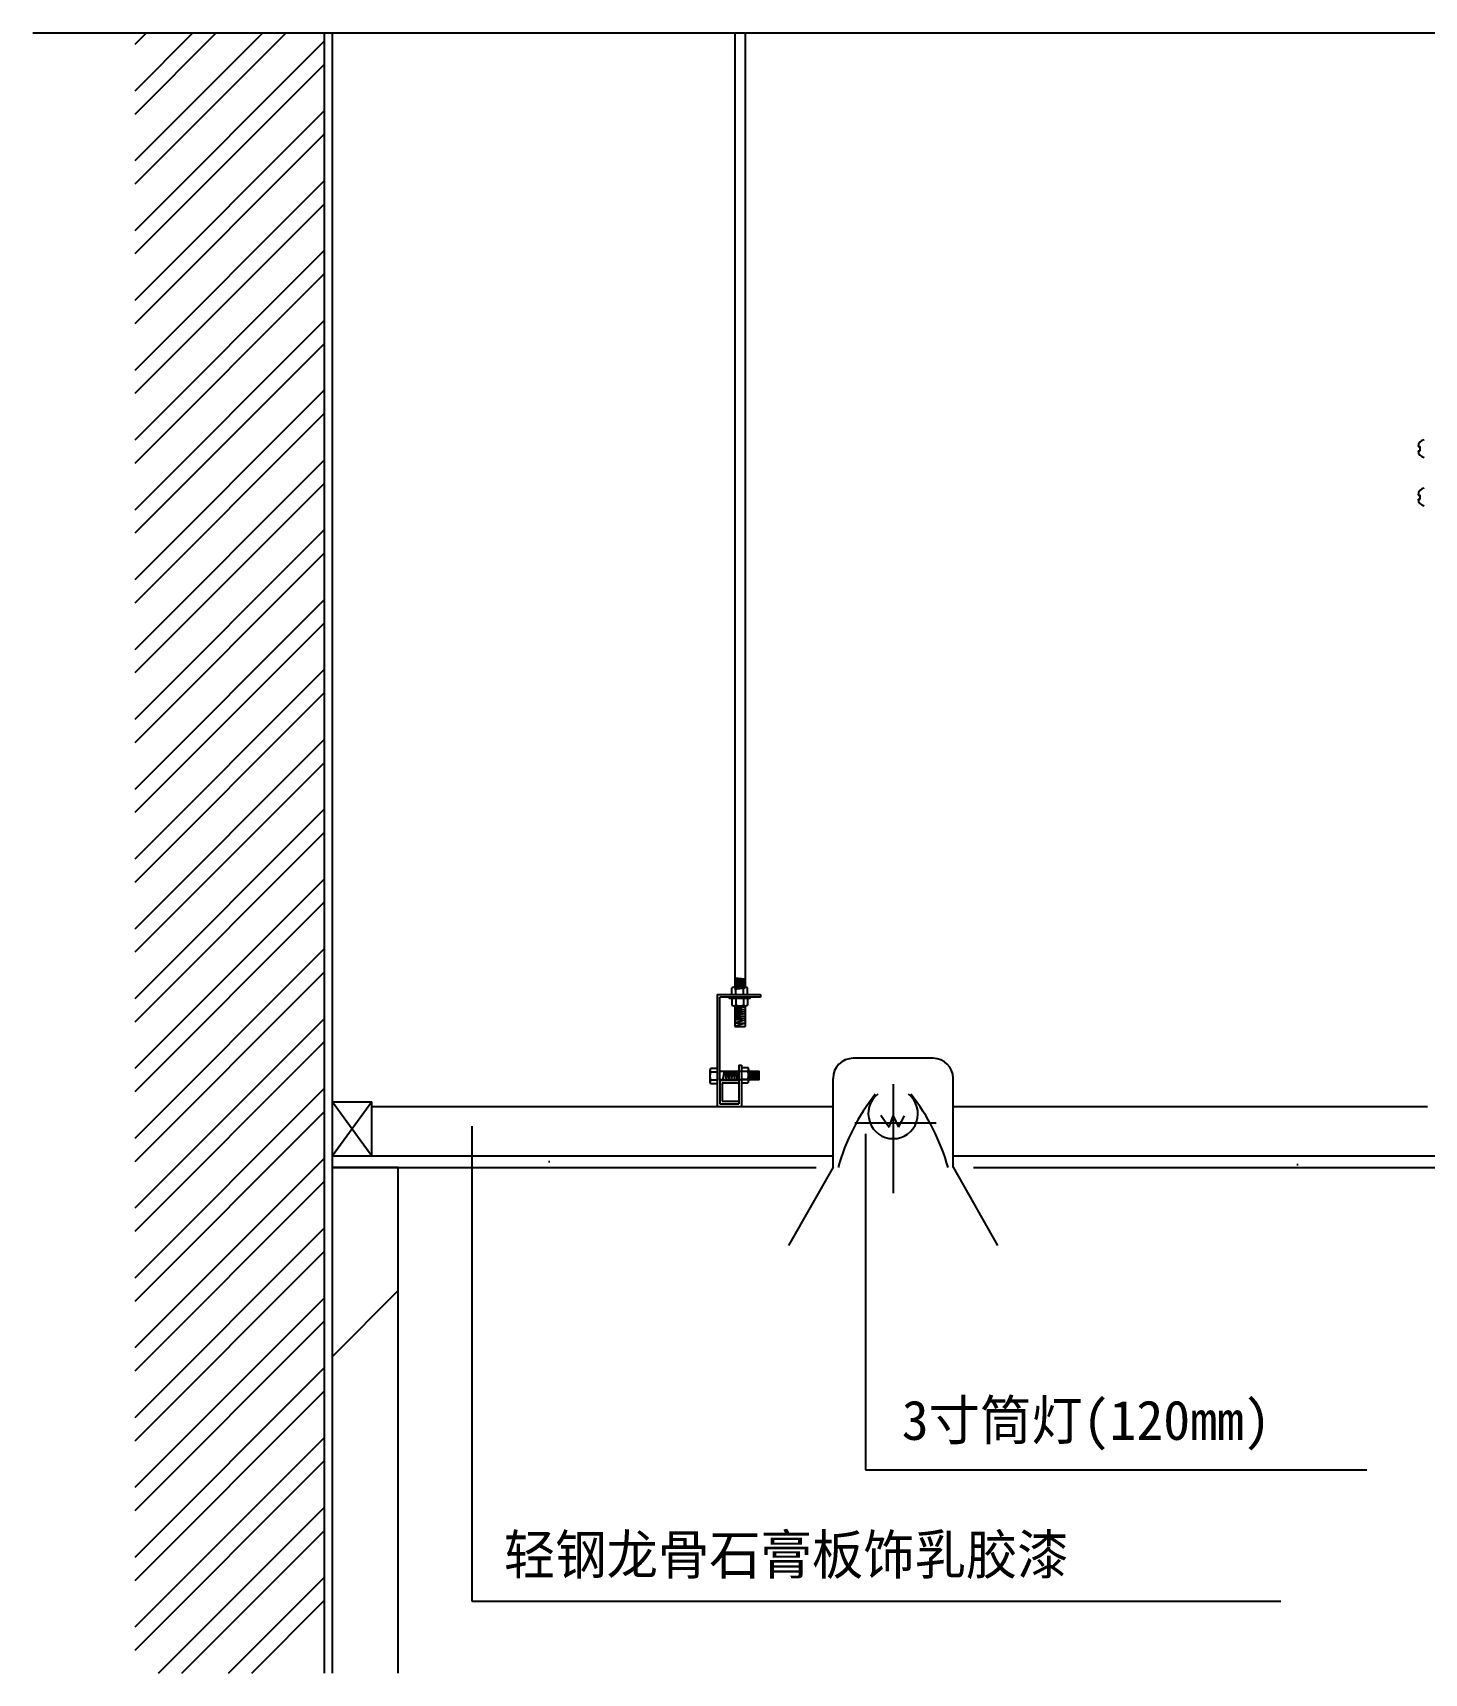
# Model space of a CAD drawing. Header units: metres. Extents: x 39056 to 50773, y 16374 to 21719.
# Drawn here: x 39056 to 43284, y 16374 to 21357 of the extents above; entities that cross this region are included whole.
import ezdxf

# ---------------------------------------------------------------- set-up
doc = ezdxf.new("R2010")
doc.units = ezdxf.units.M
for name, color, linetype in [('10', 8, 'Continuous'), ('10地线纹理填充', 8, 'Continuous'), ('11', 3, 'Continuous'), ('7', 7, 'Continuous'), ('9', 3, 'Continuous'), ('WALL', 7, 'Continuous'), ('细线', 1, 'Continuous')]:
    doc.layers.add(name, color=color, linetype=linetype)
doc.dimstyles.get("Standard").update_dxf_attribs({"dimtxt": 2.5, "dimasz": 2.5, "dimexe": 1.25, "dimexo": 0.625, "dimtad": 1, "dimcen": 2.5, "dimazin": 3, "dimtfac": 1, "dimtmove": 0, "dimatfit": 3})

msp = doc.modelspace()

# ---------------------------------------------------------------- hatches: boundary and pattern name
at = {"layer": '10'}
h = msp.add_hatch(dxfattribs=at)
h.set_pattern_fill('AR-SAND', scale=12)
h.paths.add_polyline_path([(43366.43, 17945.81), (41852.61, 17945.81), (41852.61, 17911.31), (41853.47, 17909.81), (41914.08, 17909.81), (43366.43, 17909.81)])
h.paths.add_polyline_path([(41487.57, 17945.81), (39966.43, 17945.81), (39966.43, 17912.47), (39966.43, 17909.81), (41486.72, 17909.81), (41487.57, 17911.31)])
h = msp.add_hatch(dxfattribs=at)
h.set_pattern_fill('ANSI31', scale=280)
h.paths.add_polyline_path([(40166.43, 17909.81), (39966.43, 17909.81), (39966.43, 16376.11), (40166.43, 16376.11)])

# ---------------------------------------------------------------- linework, layer by layer
for p, q in [((39055.76, 21357.01), (50772.79, 21357.01)), ((39366.43, 21110.35), (39613.09, 21357.01)), ((39366.43, 20968.93), (39754.52, 21357.01)), ((39366.43, 20898.22), (39825.23, 21357.01)), ((39366.43, 21322.48), (39400.96, 21357.01)), ((39366.43, 21181.06), (39542.38, 21357.01)), ((39366.43, 20756.8), (39942.43, 21332.8)), ((39366.43, 20686.08), (39942.43, 21262.08)), ((39366.43, 20544.66), (39942.43, 21120.66)), ((39366.43, 20473.95), (39942.43, 21049.95)), ((39366.43, 20332.53), (39942.43, 20908.53)), ((39366.43, 20261.82), (39942.43, 20837.82)), ((39366.43, 20120.4), (39942.43, 20696.4)), ((39366.43, 20049.69), (39942.43, 20625.69)), ((39366.43, 19908.27), (39942.43, 20484.27)), ((39366.43, 19837.56), (39942.43, 20413.56)), ((39366.43, 19696.14), (39942.43, 20272.14)), ((39366.43, 19625.42), (39942.43, 20201.42)), ((39366.43, 19484), (39942.43, 20060)), ((39366.43, 19413.29), (39942.43, 19989.29)), ((39366.43, 19271.87), (39942.43, 19847.87)), ((39366.43, 19201.16), (39942.43, 19777.16)), ((39366.43, 19059.74), (39942.43, 19635.74)), ((39366.43, 18989.03), (39942.43, 19565.03)), ((39366.43, 18847.61), (39942.43, 19423.61)), ((39366.43, 18776.9), (39942.43, 19352.9)), ((39366.43, 18635.47), (39942.43, 19211.47)), ((39366.43, 18564.76), (39942.43, 19140.76)), ((39366.43, 18423.34), (39942.43, 18999.34)), ((39366.43, 18352.63), (39942.43, 18928.63)), ((39366.43, 18211.21), (39942.43, 18787.21)), ((39366.43, 18140.5), (39942.43, 18716.5)), ((39366.43, 17999.08), (39942.43, 18575.08)), ((39366.43, 17928.37), (39942.43, 18504.37)), ((39366.43, 17786.95), (39942.43, 18362.95)), ((39366.43, 17716.24), (39942.43, 18292.24)), ((39366.43, 17574.81), (39942.43, 18150.81)), ((39366.43, 17504.1), (39942.43, 18080.1)), ((39366.43, 17362.68), (39942.43, 17938.68)), ((39366.43, 17291.97), (39942.43, 17867.97)), ((39366.43, 17150.55), (39942.43, 17726.55)), ((39366.43, 17079.84), (39942.43, 17655.84)), ((39366.43, 16938.42), (39942.43, 17514.42)), ((39366.43, 16867.71), (39942.43, 17443.71)), ((39366.43, 16726.29), (39942.43, 17302.29)), ((39366.43, 16655.58), (39942.43, 17231.58)), ((39366.43, 16514.15), (39942.43, 17090.15)), ((39366.43, 16443.44), (39942.43, 17019.44)), ((39438.09, 16373.68), (39942.43, 16878.02)), ((39508.8, 16373.68), (39942.43, 16807.31)), ((39650.22, 16373.68), (39942.43, 16665.89)), ((39720.93, 16373.68), (39942.43, 16595.18))]:
    msp.add_line(p, q, dxfattribs=at)
at = {"layer": '10地线纹理填充'}
msp.add_line((40166.43, 17909.81), (39966.43, 17909.81), dxfattribs=at)
at = {"layer": '11'}
for p, q in [((40086.43, 18095.14), (41487.57, 18095.14)), ((41852.61, 18095.14), (43294.43, 18095.14))]:
    msp.add_line(p, q, dxfattribs=at)
at = {"layer": '9'}
msp.add_line((40166.43, 16373.68), (40166.43, 17909.81), dxfattribs=at)
at = {"layer": 'WALL'}
for p, q in [((39942.43, 16373.68), (39942.43, 21357.01)), ((39966.43, 17909.81), (41436.28, 17909.81)), ((41914.08, 17909.81), (43366.43, 17909.81))]:
    msp.add_line(p, q, dxfattribs=at)
at = {"layer": '细线'}
for p, q in [((39966.43, 16373.68), (39966.43, 21357.01)), ((41188.64, 21357.01), (41188.64, 18457.41)), ((41220.64, 21357.01), (41220.64, 18457.57)), ((43265.57, 20087.52), (43271.57, 20087.52)), ((43265.73, 20099.8), (43271.57, 20099.8)), ((43271.57, 20087.52), (43271.57, 20099.8)), ((43265.57, 19940.52), (43271.57, 19940.52)), ((43265.73, 19952.8), (43271.57, 19952.8)), ((43271.57, 19940.52), (43271.57, 19952.8)), ((41180.49, 18435.8), (41180.49, 18455.9)), ((41186.4, 18457.64), (41221.86, 18457.64)), ((41188.36, 18485.91), (41220.82, 18482.82)), ((41220.82, 18468.03), (41188.36, 18463.39)), ((41188.36, 18463.39), (41220.82, 18461.33)), ((41220.82, 18461.33), (41188.36, 18456.7)), ((41188.36, 18456.7), (41220.82, 18454.64)), ((41220.82, 18454.64), (41188.36, 18451.04)), ((41220.82, 18482.82), (41188.87, 18478.7)), ((41188.87, 18481.93), (41220.82, 18480.38)), ((41220.82, 18480.38), (41188.87, 18476.26)), ((41188.87, 18478.7), (41220.82, 18477.15)), ((41220.82, 18477.15), (41188.87, 18469.43)), ((41188.87, 18476.26), (41220.3, 18473.18)), ((41220.3, 18473.18), (41188.87, 18470.09)), ((41188.87, 18470.09), (41220.82, 18468.03)), ((41188.87, 18469.43), (41220.82, 18467.89)), ((41220.82, 18467.89), (41189.39, 18458.11)), ((41192.31, 18435.8), (41192.31, 18455.9)), ((41215.95, 18435.8), (41215.95, 18455.9)), ((41227.77, 18435.8), (41227.77, 18455.9)), ((41135.14, 18435.8), (41135.14, 18220.37)), ((41135.14, 18435.8), (41267.56, 18435.8)), ((41143.14, 18175.14), (41143.14, 18427.81)), ((41267.56, 18427.81), (41143.14, 18427.81)), ((41180.49, 18423.22), (41180.49, 18403.12)), ((41186.4, 18401.38), (41221.86, 18401.38)), ((41188.64, 18401.61), (41188.64, 18337.84)), ((41188.87, 18397.22), (41220.82, 18395.68)), ((41220.82, 18395.68), (41188.87, 18391.56)), ((41188.87, 18391.56), (41220.3, 18388.47)), ((41192.31, 18423.22), (41192.31, 18403.12)), ((41215.95, 18423.22), (41215.95, 18403.12)), ((41220.64, 18401.45), (41220.64, 18337.84)), ((41227.77, 18423.22), (41227.77, 18403.12)), ((41267.56, 18435.8), (41267.56, 18427.81)), ((41220.82, 18383.32), (41188.36, 18378.69)), ((41188.36, 18378.69), (41220.82, 18376.63)), ((41220.82, 18376.63), (41188.36, 18372)), ((41188.36, 18372), (41220.82, 18369.94)), ((41220.82, 18369.94), (41188.36, 18366.33)), ((41188.36, 18366.33), (41220.82, 18363.25)), ((41220.3, 18388.47), (41188.87, 18385.38)), ((41188.87, 18385.38), (41220.82, 18383.32)), ((41220.82, 18363.25), (41188.87, 18359.13)), ((41188.87, 18359.13), (41220.82, 18357.58)), ((41220.82, 18357.58), (41188.87, 18349.86)), ((41188.87, 18349.86), (41220.82, 18348.32)), ((41220.82, 18348.32), (41189.39, 18338.53)), ((41188.64, 18337.84), (41220.64, 18337.84)), ((41791.77, 18241.59), (41548.41, 18241.59)), ((41113.4, 18205.06), (41113.4, 18169.6)), ((41135.24, 18210.97), (41115.15, 18210.97)), ((41135.24, 18199.15), (41115.15, 18199.15)), ((41135.14, 18220.37), (41135.14, 18095.14)), ((41152.82, 18176.31), (41157.58, 18202.16)), ((41157.58, 18202.16), (41162.96, 18176.1)), ((41162.96, 18176.1), (41165.86, 18202.16)), ((41165.86, 18202.16), (41171.04, 18176.31)), ((41171.04, 18176.31), (41175.17, 18202.16)), ((41175.17, 18202.16), (41179.31, 18176.31)), ((41179.31, 18176.31), (41184.08, 18202.16)), ((41184.08, 18202.16), (41188.22, 18176.31)), ((41188.22, 18176.31), (41191.73, 18201.95)), ((41191.73, 18201.95), (41196.7, 18176.31)), ((41196.7, 18176.31), (41201.05, 18201.95)), ((41201.24, 18220.37), (41201.24, 18103.14)), ((41201.24, 18220.37), (41209.24, 18220.37)), ((41209.03, 18214.08), (41229.13, 18214.08)), ((41209.03, 18202.26), (41229.13, 18202.26)), ((41209.24, 18220.37), (41209.24, 18095.14)), ((41230.88, 18208.17), (41230.88, 18172.71)), ((41232.56, 18176.29), (41233.87, 18202.19)), ((41233.87, 18202.19), (41236.15, 18176.43)), ((41236.15, 18176.43), (41238.46, 18202.04)), ((41238.46, 18202.04), (41241.45, 18176.29)), ((41241.45, 18176.29), (41244.05, 18202.19)), ((41244.05, 18202.19), (41246.75, 18176.29)), ((41246.75, 18176.29), (41249.2, 18202.19)), ((41249.2, 18202.19), (41252.34, 18176.29)), ((41252.34, 18176.29), (41254.79, 18202.33)), ((41254.79, 18202.33), (41257.36, 18176.29)), ((41257.36, 18176.29), (41260.67, 18201.9)), ((41135.24, 18175.51), (41115.15, 18175.51)), ((41135.24, 18163.69), (41115.15, 18163.69)), ((41143.14, 18175.14), (41143.14, 18103.14)), ((41143.14, 18175.14), (41201.24, 18175.14)), ((41151.14, 18167.14), (41151.14, 18111.14)), ((41151.14, 18167.14), (41201.24, 18167.14)), ((41201.24, 18175.14), (41201.24, 18167.14)), ((41209.03, 18178.62), (41229.13, 18178.62)), ((41209.03, 18166.8), (41229.13, 18166.8)), ((41487.57, 17909.81), (41487.57, 18180.75)), ((41670.09, 18163.35), (41670.09, 17831.76)), ((41852.61, 17909.81), (41852.61, 18180.75)), ((39966.43, 18109.81), (40086.43, 17945.81)), ((40086.43, 18109.81), (39966.43, 17945.81)), ((39966.43, 18109.81), (40086.43, 18109.81)), ((40086.43, 17945.81), (40086.43, 18109.81)), ((41135.14, 18095.14), (41209.24, 18095.14)), ((41143.14, 18103.14), (41201.24, 18103.14)), ((41151.14, 18111.14), (41201.24, 18111.14)), ((41201.24, 18111.14), (41201.24, 18103.14)), ((41554.21, 18045.2), (41800.47, 18045.2)), ((41632.43, 18069.11), (41658.34, 18032.88)), ((41658.34, 18032.88), (41670.09, 18066.52)), ((41670.09, 18066.52), (41686.84, 18032.88)), ((41686.84, 18032.88), (41704.97, 18066.52)), ((39966.43, 17945.81), (41487.57, 17945.81)), ((41852.61, 17945.81), (43366.43, 17945.81)), ((41487.57, 17911.31), (41352.45, 17673.14)), ((41852.61, 17911.31), (41987.73, 17673.14))]:
    msp.add_line(p, q, dxfattribs=at)
msp.add_lwpolyline([(41172.95, 18427.54), (41234.85, 18427.54), (41234.85, 18423.65), (41172.95, 18423.65)], close=True, dxfattribs=at)
msp.add_lwpolyline([(41142.72, 18202.22), (41262.03, 18202.22), (41262.44, 18176.3), (41143.14, 18176.3)], dxfattribs=at)
for centre, radius, start, end in [((43287.5, 20099), 21.95, 99.13, 177.89), ((43286.89, 20088.4), 21.34, 182.34, 262.26), ((43287.5, 19951.99), 21.95, 99.13, 177.89), ((43286.89, 19941.39), 21.34, 182.34, 262.26), ((41186.4, 18446.75), 10.89, 57.13, 122.87), ((41204.13, 18416.7), 40.94, 73, 107), ((41221.86, 18446.75), 10.89, 57.13, 122.87), ((41186.4, 18412.27), 10.89, 237.13, 302.87), ((41204.13, 18442.32), 40.94, 253, 287), ((41221.86, 18412.27), 10.89, 237.13, 302.87), ((41548.41, 18180.75), 60.84, 90, 180), ((41791.77, 18180.75), 60.84, 0, 90), ((41124.29, 18205.06), 10.89, 147.13, 212.87), ((41154.35, 18187.33), 40.94, 163, 197), ((41189.93, 18190.44), 40.94, 343, 17), ((41219.99, 18208.17), 10.89, 327.13, 32.87), ((41124.29, 18169.6), 10.89, 147.13, 212.87), ((41219.99, 18172.71), 10.89, 327.13, 32.87), ((42110.55, 17742.27), 630.11, 141.75, 164.58), ((41670.24, 18073.04), 75.49, 128.15, 51.85), ((41229.64, 17742.27), 630.11, 15.42, 38.25)]:
    msp.add_arc(centre, radius, start, end, dxfattribs=at)

# ---------------------------------------------------------------- texts
at = {"layer": '7'}
for s, p in [('3寸筒灯(120mm)', (41696.53, 17082.4)), ('轻钢龙骨石膏板饰乳胶漆', (40487.45, 16673.84))]:
    msp.add_text(s, height=120, dxfattribs=at).set_placement(p)

# ---------------------------------------------------------------- leaders
for points in [[(40389.95, 18035.04), (40389.95, 16592.78), (42848.5, 16592.78)], [(41586.4, 18012.69), (41586.4, 16991.69), (43109.71, 16991.69)], [(40389.95, 17907.34), (40389.95, 17648.84)]]:
    msp.add_leader(points, dimstyle='Standard', dxfattribs=at)

doc.saveas('drawing.dxf')
